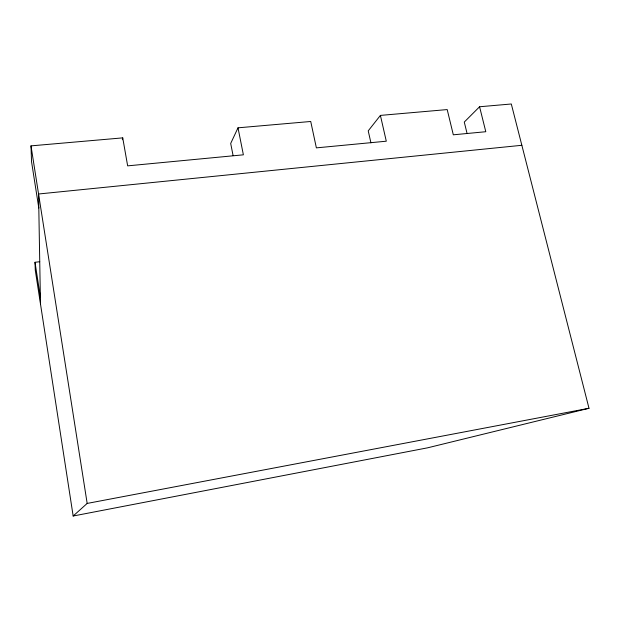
<?xml version="1.0" encoding="UTF-8"?>
<svg xmlns="http://www.w3.org/2000/svg" width="620" height="620" viewBox="0 0 620 620"><rect width="100%" height="100%" fill="white"/><g stroke="black" fill="none" stroke-linecap="round" stroke-linejoin="round"><path stroke-width="0.93" d="M122.373 139.725L122.737 137.873L31 145.87L31.543 161.704L38.804 208.033M39.727 261.717L35.007 262.283L35.286 270.266L73.16 516.011L427.575 447.826L589 408.278L511.306 103.99L479.578 106.756L485.793 131.719L453.313 134.811L447.198 109.577L380.401 115.405L386.291 141.205L316.378 147.87L310.728 121.481L238.003 127.821L230.694 143.46L233.081 155.558M380.401 115.405L368.226 130.859L370.93 142.864M479.578 106.756L464.279 122.062L467.007 133.207M73.16 516.011L87.172 503.425L589 408.278M521.854 145.289L38.564 193.998L40.478 303.986M238.003 127.821L243.381 154.822L127.65 165.858L122.737 137.873M31 145.87L87.172 503.425M35.007 262.283L40.362 296.949"/></g></svg>
